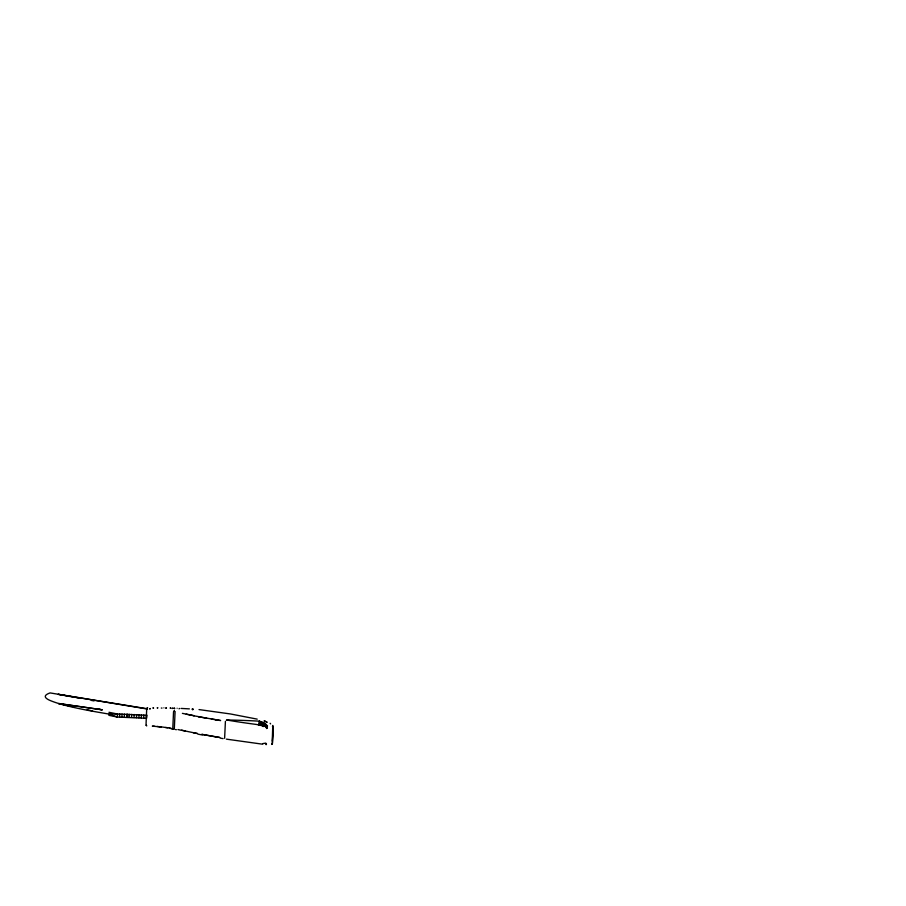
<?xml version="1.0" encoding="UTF-8"?>
<svg xmlns="http://www.w3.org/2000/svg" width="906" height="906" viewBox="0 0 906 906"><rect width="100%" height="100%" fill="white"/><g stroke="black" fill="none" stroke-linecap="round" stroke-linejoin="round"><path stroke-width="1.36" d="M159.275 726.793C152.095 725.785 166.285 727.643 159.275 726.669M146.319 725.196L146.704 725.899L146.342 725.423M193.012 709.104L192.276 709.058L192.797 709.783M179.739 708.424L178.992 708.798M272.298 743.826L271.641 744.449L272.502 743.26L273.216 726.261M119.603 717.076L119.739 714.053L146.126 715.253L145.979 718.277L117.35 717.054L108.845 715.31M121.914 717.11L122.05 714.087M124.281 717.156L124.416 714.132M126.693 717.224L126.829 714.2M127.474 717.246L127.61 714.222M129.128 717.303L129.264 714.279M131.574 717.405L131.71 714.381M134.031 717.518L134.167 714.483M136.489 717.643L136.625 714.619M138.912 717.779L139.048 714.755M141.313 717.937L141.461 714.902M143.68 718.096L143.816 715.072M146.025 725.094L146.285 718.299M146.421 715.276L146.727 708.469M146.625 718.265L147.055 715.242M172.786 728.379L173.544 711.742M174.303 729.081L175.096 711.561M224.62 738.311L225.413 721.312M261.2 721.799C271.777 726.091 264.167 726.363 256.636 724.483A260.045 22.208 2.6 0 1 236.783 721.663L226.5 719.998A68.663 5.866 2.6 0 1 259.297 721.165L261.2 721.799L261.03 725.513L259.648 721.267M259.558 724.811L259.762 721.312L259.682 722.037M262.332 726.34L262.514 722.308M263.216 726.578L263.386 722.694M263.521 725.604L263.646 722.807M264.473 726.091L264.609 723.305M265.254 726.589L265.379 723.792M266.285 727.552L266.409 724.755M266.523 728.016L266.647 725.23M266.568 728.549L266.715 725.695M267.281 728.243L267.417 725.468M272.264 741.029L272.774 725.412M174.541 708.175L174.473 708.843L174.552 708.152M258.516 725.027L259.297 721.165L259.614 721.878M170.781 708.198L170.543 708.016M215.9 719.851L220.611 720.53L198.255 716.669L206.862 718.265M211.325 719.058L215.934 719.738M186.206 714.155L194.144 715.751L182.4 713.362M162.004 708.062L161.302 708.05M153.635 708.073L152.978 708.073M165.651 708.062L166.387 708.005M166.024 708.062L166.5 707.903M157.769 708.005L157.123 707.914L157.701 707.745M272.276 743.667L273.272 726.623M153.193 707.733L153.341 707.971M147.497 709.058L50.124 692.92A205.22 17.531 2.6 0 0 50.691 700.723A332.423 28.392 2.6 0 0 98.007 712.184L108.98 714.087L119.739 714.053M170.09 708.05L170.872 708.028M173.023 708.152L172.231 708.537L173.069 708.107M181.245 708.435L189.377 708.877M192.276 709.058L193.08 709.217L192.412 709.534M172.661 728.979L173.635 729.183L172.457 728.752M154.7 726.34L152.321 726.136L157.021 726.567M265.175 721.425L264.065 721.006L265.084 721.312M265.175 721.584L264.869 721.233M161.449 726.906L167.519 727.745L165.583 727.495M262.989 743.554C268.98 741.912 265.356 746.895 265.832 743.373M262.672 744.2L226.387 739.137M199.026 709.579L230.407 713.951L257.213 719.138M167.519 727.631L172.91 728.979M72.276 706.442L58.788 703.554L102.084 709.783L58.788 703.554L72.31 706.51M173.442 729.137L169.365 727.994M146.704 708.662L58.143 694.302L73.352 697.099M220.305 738.141L223.103 738.605M215.13 736.601L219.818 737.518L201.744 734.336L215.141 736.725M76.115 697.609L78.879 698.118M91.325 700.406L94.088 700.916M97.067 708.866L102.084 709.783M198.006 734.166L202.253 734.959M194.122 715.876L198.289 716.555M193.352 732.75L197.485 733.543L181.608 730.236L185.413 731.029M175.47 729.534L176.364 729.715M108.98 712.286L117.497 714.03L117.35 717.054L108.98 714.087M181.608 730.349L177.927 729.557M87.18 709.772L92.593 710.95M266.681 721.878L265.832 721.572L266.93 722.252M270.135 723.271L270.622 723.894M266.783 722.308L266.409 721.901M264.405 721.085L264.994 721.278M272.978 727.122L272.457 726.51L272.887 727.02M147.078 708.322L147.531 707.756L147.078 708.322M266.307 727.11C267.961 728.231 267.338 725.423 266.307 727.11M149.864 708.911L150.339 708.549L149.864 708.911M173.624 711.403L174.462 711.029L173.624 711.403M155.583 707.733L155.583 707.733M163.918 707.846L163.929 707.846M177.1 708.254L177.112 708.254"/></g></svg>
